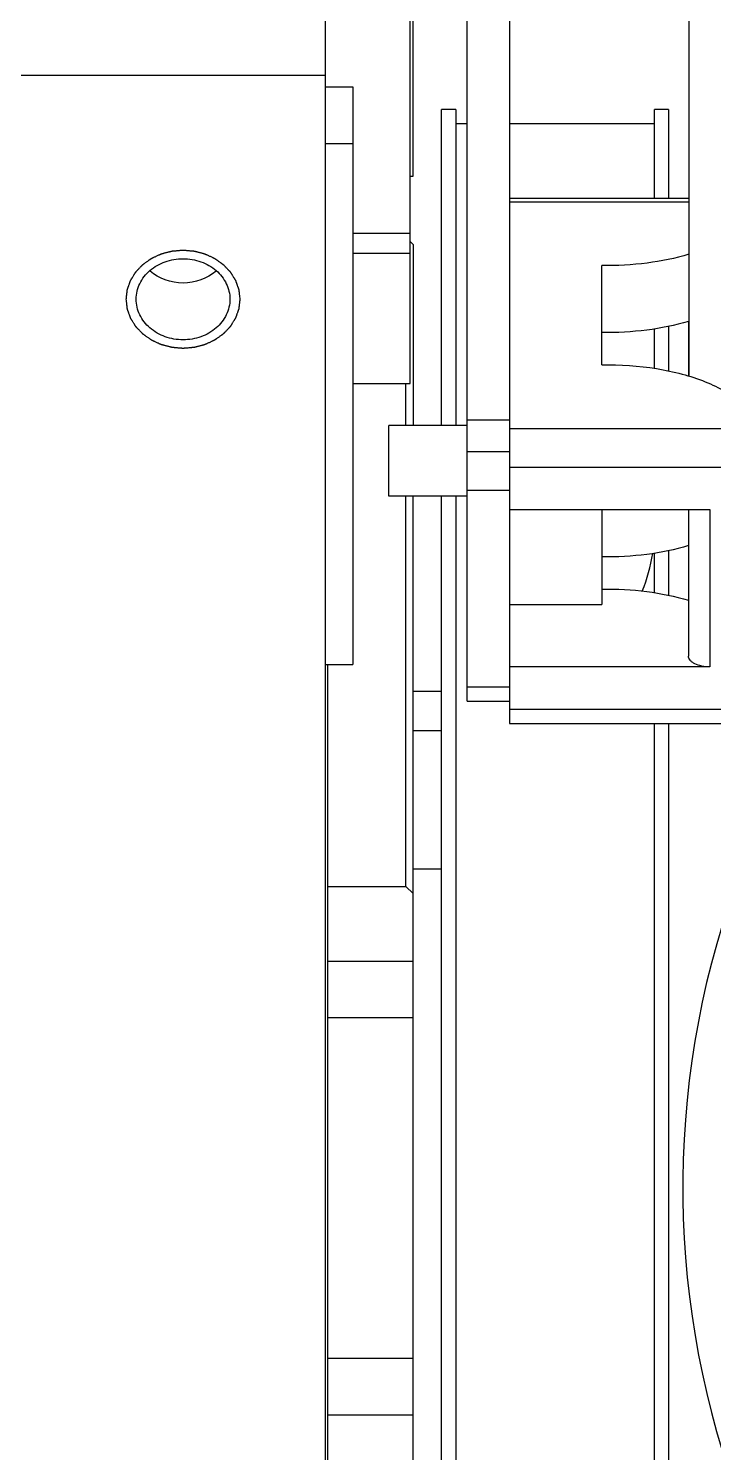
# Model space of a CAD drawing. Header units: millimetres. Extents: x 0 to 841, y 0 to 594.
# Drawn here: x 753.8 to 765.86, y 263.84 to 288.92 of the extents above; entities that cross this region are included whole.
import ezdxf

# ---------------------------------------------------------------- set-up
doc = ezdxf.new("R2010")
doc.units = ezdxf.units.MM
doc.header["$LTSCALE"] = 46.255
doc.layers.get('0').update_dxf_attribs({"linetype": 'CONTINUOUS'})
doc.layers.add('AXIS', color=7, linetype='CONTINUOUS')
doc.layers.add('NOTE', color=7, linetype='CONTINUOUS')
doc.styles.get("Standard").update_dxf_attribs({"font": 'txt', "width": 0.85})
doc.dimstyles.get("Standard").update_dxf_attribs({"dimtxt": 3.5, "dimasz": 3.5, "dimexe": 1.5, "dimexo": 1, "dimtad": 1, "dimtxsty": 'STANDARD', "dimblk": '_FILLED', "dimblk1": '_FILLED', "dimblk2": '_FILLED', "dimcen": 0.09, "dimadec": 0, "dimazin": 0, "dimtol": 1, "dimtp": 0.01, "dimtm": 0.01, "dimtfac": 1, "dimtofl": 0, "dimtmove": 0, "dimatfit": 3, "dimldrblk": '_FILLED', "dimfxl": 1, "dimtolj": 1, "dimarcsym": 0})

# ---------------------------------------------------------------- blocks, each defined once
blk = doc.blocks.new('_FILLED')
at = {"color": 0, "linetype": 'BYBLOCK'}
blk.add_solid([(0, 0), (-1, 0.2143), (-1, -0.2143)], dxfattribs=at)

msp = doc.modelspace()

# ---------------------------------------------------------------- linework, layer by layer
at = {"color": 3, "linetype": 'CONTINUOUS'}
for p, q in [((762.274, 297.445), (762.274, 282.424)), ((759.024, 293.733), (759.024, 258.172)), ((759.024, 288.091), (733.024, 288.091)), ((762.274, 280.864), (762.274, 277.263))]:
    msp.add_line(p, q, dxfattribs=at)
at = {"color": 7, "linetype": 'CONTINUOUS'}
for p, q in [((761.524, 277.075), (761.524, 293.202)), ((760.524, 282.666), (760.524, 292.212)), ((765.429, 291.819), (765.429, 282.799)), ((760.574, 286.323), (760.574, 290.323)), ((759.024, 287.896), (759.511, 287.896)), ((759.511, 287.896), (759.511, 277.717)), ((761.324, 287.495), (761.074, 287.495)), ((761.074, 281.932), (761.074, 287.495)), ((761.324, 287.495), (761.324, 281.932)), ((765.074, 287.495), (764.824, 287.495)), ((764.824, 285.933), (764.824, 287.495)), ((765.074, 287.495), (765.074, 285.933)), ((761.524, 287.245), (761.324, 287.245)), ((764.824, 287.245), (762.274, 287.245)), ((759.024, 286.896), (759.511, 286.896)), ((760.524, 286.323), (760.574, 286.323)), ((762.274, 285.933), (765.429, 285.933)), ((762.274, 285.867), (765.429, 285.867)), ((759.511, 285.318), (760.524, 285.318)), ((759.511, 284.964), (760.524, 284.964)), ((760.574, 285.12), (760.524, 285.17)), ((760.574, 285.12), (760.574, 281.932)), ((763.899, 282.998), (763.899, 284.748)), ((765.424, 283.763), (765.424, 282.801)), ((764.824, 282.933), (764.824, 283.629)), ((765.074, 283.676), (765.074, 282.89)), ((759.511, 282.666), (760.524, 282.666)), ((760.449, 281.932), (760.449, 282.666)), ((762.274, 282.424), (762.274, 280.864)), ((761.524, 281.932), (760.149, 281.932)), ((760.149, 280.682), (760.149, 281.932)), ((762.274, 282.023), (761.524, 282.023)), ((762.274, 281.879), (766.703, 281.879)), ((761.524, 281.472), (762.274, 281.472)), ((762.274, 281.196), (766.749, 281.196)), ((761.524, 280.682), (760.149, 280.682)), ((760.449, 273.812), (760.449, 280.682)), ((760.574, 251.87), (760.574, 280.682)), ((761.074, 249.495), (761.074, 280.682)), ((761.324, 280.682), (761.324, 257.694)), ((761.524, 280.789), (762.274, 280.789)), ((762.274, 280.449), (765.799, 280.449)), ((763.899, 280.449), (763.899, 278.778)), ((765.424, 280.449), (765.424, 277.865)), ((765.799, 280.449), (765.799, 277.678)), ((764.824, 278.985), (764.824, 279.681)), ((765.074, 279.724), (765.074, 278.938)), ((762.274, 278.778), (763.899, 278.778)), ((759.024, 277.717), (759.511, 277.717)), ((759.074, 251.745), (759.074, 277.717)), ((765.799, 277.678), (762.274, 277.678)), ((761.074, 277.245), (760.574, 277.245)), ((761.524, 277.325), (762.274, 277.325)), ((762.274, 277.263), (762.274, 276.681)), ((761.524, 277.075), (762.274, 277.075)), ((762.274, 276.931), (766.749, 276.931)), ((762.274, 276.681), (766.737, 276.681)), ((764.824, 249.495), (764.824, 276.681)), ((765.074, 276.681), (765.074, 249.495)), ((759.074, 273.812), (760.449, 273.812)), ((760.449, 273.812), (760.574, 273.687)), ((759.074, 272.495), (760.574, 272.495)), ((760.574, 271.495), (759.074, 271.495)), ((760.574, 265.495), (759.074, 265.495)), ((760.574, 264.495), (759.074, 264.495))]:
    msp.add_line(p, q, dxfattribs=at)
msp.add_arc((781.074, 268.495), 15.75, 148.4219, 230.5588, dxfattribs=at)
at = {"color": 2, "linetype": 'CONTINUOUS'}
for points in [[(755.524, 284.153), (755.525, 284.167), (755.528, 284.188), (755.531, 284.216), (755.533, 284.237), (755.535, 284.254), (755.537, 284.268), (755.538, 284.279), (755.539, 284.289), (755.54, 284.298), (755.541, 284.305), (755.542, 284.31), (755.542, 284.315), (755.542, 284.318), (755.543, 284.32), (755.543, 284.321), (755.543, 284.322), (755.544, 284.324), (755.545, 284.327), (755.546, 284.331), (755.548, 284.336), (755.55, 284.343), (755.553, 284.351), (755.557, 284.361), (755.56, 284.371), (755.565, 284.385), (755.571, 284.402), (755.577, 284.419), (755.582, 284.432), (755.585, 284.442), (755.589, 284.452), (755.592, 284.461), (755.594, 284.468), (755.596, 284.473), (755.597, 284.477), (755.598, 284.48), (755.599, 284.481), (755.599, 284.483), (755.6, 284.484), (755.601, 284.485), (755.603, 284.488), (755.605, 284.492), (755.608, 284.497), (755.612, 284.503), (755.616, 284.511), (755.622, 284.52), (755.628, 284.529), (755.635, 284.542), (755.645, 284.557), (755.655, 284.573), (755.662, 284.585), (755.668, 284.595), (755.674, 284.604), (755.678, 284.612), (755.682, 284.618), (755.685, 284.623), (755.688, 284.626), (755.689, 284.629), (755.69, 284.631), (755.691, 284.632), (755.692, 284.633), (755.693, 284.634), (755.695, 284.637), (755.699, 284.64), (755.703, 284.644), (755.708, 284.65), (755.714, 284.657), (755.722, 284.665), (755.73, 284.674), (755.741, 284.685), (755.754, 284.698), (755.769, 284.715), (755.783, 284.729), (755.793, 284.74), (755.8, 284.747), (755.805, 284.753), (755.809, 284.757), (755.812, 284.76), (755.814, 284.763), (755.816, 284.764), (755.817, 284.765), (755.818, 284.766), (755.819, 284.767), (755.822, 284.769), (755.826, 284.772), (755.831, 284.775), (755.837, 284.78), (755.845, 284.785), (755.858, 284.794), (755.873, 284.805), (755.892, 284.819), (755.911, 284.832), (755.927, 284.843), (755.939, 284.852), (755.947, 284.858), (755.953, 284.862), (755.958, 284.866), (755.962, 284.868), (755.965, 284.87), (755.966, 284.871), (755.967, 284.872), (755.969, 284.873), (755.971, 284.874), (755.974, 284.875), (755.978, 284.877), (755.984, 284.88), (755.991, 284.883), (756, 284.887), (756.014, 284.894), (756.032, 284.902), (756.053, 284.912), (756.075, 284.922), (756.093, 284.931), (756.107, 284.937), (756.116, 284.941), (756.123, 284.945), (756.129, 284.947), (756.133, 284.949), (756.136, 284.951), (756.138, 284.952), (756.139, 284.952), (756.141, 284.953), (756.143, 284.953), (756.146, 284.954), (756.151, 284.955), (756.157, 284.957), (756.165, 284.959), (756.174, 284.961), (756.19, 284.966), (756.209, 284.971), (756.233, 284.977), (756.256, 284.983), (756.276, 284.988), (756.291, 284.992), (756.301, 284.995), (756.309, 284.997), (756.314, 284.999), (756.319, 285), (756.323, 285.001), (756.325, 285.001), (756.326, 285.002), (756.328, 285.002), (756.33, 285.002), (756.333, 285.002), (756.338, 285.003), (756.345, 285.003), (756.353, 285.004), (756.363, 285.005), (756.38, 285.006), (756.4, 285.008), (756.425, 285.01), (756.45, 285.012), (756.47, 285.014), (756.487, 285.016), (756.497, 285.016), (756.505, 285.017), (756.511, 285.018), (756.517, 285.018), (756.52, 285.018), (756.522, 285.019), (756.524, 285.019), (756.525, 285.019), (756.527, 285.018), (756.531, 285.018), (756.536, 285.018), (756.542, 285.017), (756.55, 285.016), (756.56, 285.016), (756.576, 285.014), (756.597, 285.013), (756.621, 285.01), (756.645, 285.008), (756.665, 285.007), (756.682, 285.005), (756.692, 285.004), (756.7, 285.004), (756.706, 285.003), (756.711, 285.003), (756.714, 285.003), (756.716, 285.002), (756.718, 285.002), (756.719, 285.002), (756.721, 285.001), (756.725, 285), (756.73, 284.999), (756.736, 284.998), (756.743, 284.996), (756.753, 284.993), (756.769, 284.989), (756.788, 284.984), (756.811, 284.978), (756.835, 284.972), (756.854, 284.967), (756.87, 284.963), (756.88, 284.96), (756.887, 284.958), (756.893, 284.956), (756.898, 284.955), (756.901, 284.954), (756.903, 284.954), (756.905, 284.953), (756.906, 284.953), (756.908, 284.952), (756.911, 284.95), (756.916, 284.948), (756.921, 284.946), (756.928, 284.943), (756.937, 284.938), (756.952, 284.932), (756.969, 284.924), (756.991, 284.914), (757.013, 284.904), (757.03, 284.896), (757.045, 284.889), (757.054, 284.885), (757.061, 284.881), (757.066, 284.879), (757.071, 284.877), (757.074, 284.875), (757.076, 284.875), (757.077, 284.874), (757.078, 284.873), (757.08, 284.872), (757.083, 284.87), (757.087, 284.867), (757.092, 284.864), (757.098, 284.859), (757.106, 284.854), (757.119, 284.845), (757.135, 284.833), (757.154, 284.82), (757.17, 284.808), (757.183, 284.799), (757.192, 284.792), (757.202, 284.785), (757.21, 284.78), (757.216, 284.775), (757.221, 284.772), (757.225, 284.769), (757.228, 284.767), (757.23, 284.766), (757.231, 284.765), (757.232, 284.764), (757.233, 284.763), (757.235, 284.76), (757.239, 284.757), (757.242, 284.753), (757.248, 284.747), (757.254, 284.741), (757.262, 284.732), (757.27, 284.724), (757.28, 284.713), (757.293, 284.7), (757.306, 284.686), (757.316, 284.675), (757.324, 284.667), (757.332, 284.659), (757.338, 284.652), (757.343, 284.647), (757.347, 284.643), (757.35, 284.639), (757.353, 284.637), (757.354, 284.635), (757.355, 284.634), (757.355, 284.633), (757.356, 284.632), (757.358, 284.629), (757.361, 284.625), (757.363, 284.62), (757.367, 284.614), (757.372, 284.607), (757.378, 284.597), (757.384, 284.588), (757.391, 284.575), (757.401, 284.56), (757.41, 284.544), (757.418, 284.532), (757.424, 284.523), (757.43, 284.513), (757.434, 284.506), (757.438, 284.499), (757.441, 284.495), (757.444, 284.491), (757.445, 284.488), (757.446, 284.487), (757.447, 284.486), (757.447, 284.484), (757.448, 284.483), (757.449, 284.48), (757.451, 284.475), (757.452, 284.47), (757.455, 284.464), (757.458, 284.455), (757.461, 284.445), (757.465, 284.435), (757.47, 284.422), (757.476, 284.405), (757.481, 284.388), (757.486, 284.374), (757.49, 284.364), (757.493, 284.354), (757.496, 284.346), (757.499, 284.339), (757.5, 284.335), (757.501, 284.331), (757.502, 284.329), (757.503, 284.327), (757.504, 284.325), (757.504, 284.324), (757.504, 284.323), (757.504, 284.321), (757.505, 284.319), (757.505, 284.316), (757.505, 284.312), (757.506, 284.308), (757.507, 284.301), (757.508, 284.292), (757.509, 284.281), (757.51, 284.27), (757.512, 284.256), (757.514, 284.238), (757.516, 284.217), (757.52, 284.188), (757.522, 284.167), (757.524, 284.153)], [(757.524, 284.153), (757.522, 284.139), (757.52, 284.118), (757.517, 284.09), (757.514, 284.069), (757.512, 284.051), (757.511, 284.037), (757.509, 284.027), (757.508, 284.016), (757.507, 284.007), (757.507, 284), (757.506, 283.995), (757.505, 283.991), (757.505, 283.988), (757.505, 283.986), (757.505, 283.984), (757.504, 283.983), (757.504, 283.982), (757.503, 283.979), (757.501, 283.974), (757.499, 283.969), (757.497, 283.963), (757.494, 283.954), (757.491, 283.944), (757.487, 283.934), (757.482, 283.92), (757.477, 283.904), (757.471, 283.887), (757.466, 283.873), (757.462, 283.863), (757.459, 283.853), (757.456, 283.845), (757.454, 283.838), (757.452, 283.833), (757.45, 283.829), (757.449, 283.826), (757.449, 283.824), (757.448, 283.823), (757.448, 283.822), (757.447, 283.82), (757.445, 283.817), (757.443, 283.813), (757.44, 283.809), (757.436, 283.802), (757.431, 283.795), (757.425, 283.785), (757.42, 283.776), (757.412, 283.764), (757.403, 283.748), (757.393, 283.733), (757.385, 283.72), (757.38, 283.711), (757.374, 283.701), (757.369, 283.694), (757.365, 283.687), (757.362, 283.683), (757.36, 283.679), (757.358, 283.676), (757.357, 283.675), (757.357, 283.673), (757.356, 283.672), (757.354, 283.671), (757.352, 283.669), (757.349, 283.665), (757.345, 283.661), (757.34, 283.655), (757.333, 283.648), (757.325, 283.64), (757.317, 283.632), (757.307, 283.621), (757.294, 283.607), (757.278, 283.59), (757.265, 283.576), (757.254, 283.565), (757.248, 283.558), (757.243, 283.553), (757.239, 283.549), (757.235, 283.545), (757.233, 283.543), (757.232, 283.541), (757.231, 283.54), (757.23, 283.539), (757.228, 283.538), (757.225, 283.536), (757.221, 283.534), (757.217, 283.53), (757.21, 283.526), (757.203, 283.52), (757.19, 283.511), (757.174, 283.5), (757.155, 283.487), (757.137, 283.473), (757.121, 283.462), (757.108, 283.453), (757.1, 283.448), (757.094, 283.443), (757.089, 283.44), (757.086, 283.437), (757.083, 283.435), (757.081, 283.434), (757.08, 283.433), (757.079, 283.432), (757.077, 283.432), (757.074, 283.43), (757.069, 283.428), (757.064, 283.426), (757.057, 283.422), (757.048, 283.418), (757.033, 283.411), (757.016, 283.403), (756.994, 283.393), (756.973, 283.383), (756.955, 283.375), (756.94, 283.368), (756.931, 283.364), (756.924, 283.361), (756.919, 283.358), (756.914, 283.356), (756.911, 283.355), (756.909, 283.354), (756.908, 283.353), (756.907, 283.353), (756.905, 283.352), (756.901, 283.351), (756.896, 283.35), (756.891, 283.349), (756.883, 283.346), (756.873, 283.344), (756.858, 283.34), (756.838, 283.335), (756.815, 283.328), (756.791, 283.322), (756.772, 283.317), (756.756, 283.313), (756.747, 283.31), (756.739, 283.308), (756.733, 283.307), (756.728, 283.306), (756.725, 283.305), (756.723, 283.304), (756.721, 283.304), (756.72, 283.304), (756.718, 283.303), (756.714, 283.303), (756.709, 283.303), (756.703, 283.302), (756.695, 283.301), (756.684, 283.301), (756.668, 283.299), (756.647, 283.297), (756.623, 283.295), (756.598, 283.293), (756.577, 283.291), (756.561, 283.29), (756.551, 283.289), (756.542, 283.288), (756.536, 283.288), (756.531, 283.287), (756.527, 283.287), (756.525, 283.287), (756.524, 283.287), (756.522, 283.287), (756.52, 283.287), (756.517, 283.287), (756.512, 283.288), (756.506, 283.288), (756.497, 283.289), (756.487, 283.29), (756.471, 283.291), (756.451, 283.293), (756.427, 283.295), (756.402, 283.297), (756.382, 283.299), (756.366, 283.3), (756.356, 283.301), (756.348, 283.302), (756.342, 283.302), (756.337, 283.303), (756.333, 283.303), (756.331, 283.303), (756.33, 283.303), (756.328, 283.304), (756.326, 283.304), (756.323, 283.305), (756.318, 283.306), (756.312, 283.308), (756.304, 283.31), (756.295, 283.312), (756.279, 283.316), (756.259, 283.321), (756.236, 283.328), (756.213, 283.334), (756.193, 283.339), (756.178, 283.343), (756.168, 283.345), (756.16, 283.347), (756.154, 283.349), (756.15, 283.35), (756.146, 283.351), (756.144, 283.352), (756.143, 283.352), (756.141, 283.353), (756.14, 283.353), (756.136, 283.355), (756.132, 283.357), (756.127, 283.359), (756.119, 283.363), (756.11, 283.367), (756.096, 283.373), (756.078, 283.382), (756.057, 283.392), (756.035, 283.402), (756.017, 283.41), (756.003, 283.416), (755.994, 283.421), (755.987, 283.424), (755.981, 283.426), (755.977, 283.428), (755.974, 283.43), (755.972, 283.431), (755.97, 283.431), (755.969, 283.432), (755.968, 283.433), (755.965, 283.435), (755.961, 283.438), (755.956, 283.442), (755.95, 283.446), (755.942, 283.452), (755.929, 283.461), (755.913, 283.472), (755.894, 283.486), (755.878, 283.497), (755.865, 283.506), (755.855, 283.513), (755.845, 283.52), (755.837, 283.526), (755.831, 283.53), (755.826, 283.533), (755.822, 283.536), (755.819, 283.538), (755.818, 283.539), (755.817, 283.54), (755.816, 283.541), (755.814, 283.543), (755.812, 283.545), (755.809, 283.548), (755.805, 283.553), (755.8, 283.558), (755.793, 283.565), (755.786, 283.573), (755.778, 283.581), (755.768, 283.592), (755.755, 283.606), (755.742, 283.619), (755.732, 283.63), (755.724, 283.638), (755.716, 283.646), (755.71, 283.653), (755.704, 283.659), (755.701, 283.663), (755.697, 283.666), (755.695, 283.669), (755.694, 283.67), (755.693, 283.671), (755.692, 283.672), (755.691, 283.674), (755.689, 283.676), (755.687, 283.68), (755.684, 283.685), (755.68, 283.691), (755.675, 283.699), (755.67, 283.708), (755.664, 283.717), (755.656, 283.73), (755.647, 283.745), (755.637, 283.761), (755.629, 283.773), (755.624, 283.783), (755.618, 283.792), (755.613, 283.8), (755.609, 283.806), (755.606, 283.811), (755.604, 283.814), (755.602, 283.817), (755.601, 283.819), (755.6, 283.82), (755.6, 283.821), (755.6, 283.823), (755.598, 283.826), (755.597, 283.83), (755.595, 283.835), (755.593, 283.842), (755.59, 283.85), (755.586, 283.86), (755.583, 283.87), (755.578, 283.884), (755.572, 283.901), (755.566, 283.918), (755.561, 283.931), (755.558, 283.941), (755.554, 283.951), (755.551, 283.96), (755.549, 283.966), (755.547, 283.971), (755.546, 283.974), (755.545, 283.976), (755.545, 283.979), (755.544, 283.98), (755.543, 283.981), (755.543, 283.983), (755.543, 283.985), (755.543, 283.987), (755.543, 283.99), (755.542, 283.993), (755.542, 283.998), (755.541, 284.005), (755.54, 284.014), (755.539, 284.024), (755.537, 284.035), (755.536, 284.049), (755.534, 284.067), (755.531, 284.088), (755.528, 284.117), (755.525, 284.138), (755.524, 284.153)]]:
    msp.add_open_spline(points, degree=3, knots=[0, 0, 0, 0, 0.015625, 0.023438, 0.03125, 0.039062, 0.042969, 0.046875, 0.050781, 0.054688, 0.056641, 0.058594, 0.060547, 0.061523, 0.062012, 0.0625, 0.062988, 0.063477, 0.064453, 0.066406, 0.068359, 0.070312, 0.074219, 0.078125, 0.082031, 0.085938, 0.09375, 0.101562, 0.105469, 0.109375, 0.113281, 0.117188, 0.119141, 0.121094, 0.123047, 0.124023, 0.124512, 0.125, 0.125488, 0.125977, 0.126953, 0.128906, 0.130859, 0.132812, 0.136719, 0.140625, 0.144531, 0.148438, 0.15625, 0.164062, 0.167969, 0.171875, 0.175781, 0.179688, 0.181641, 0.183594, 0.185547, 0.186523, 0.187012, 0.1875, 0.187988, 0.188477, 0.189453, 0.191406, 0.193359, 0.195312, 0.199219, 0.203125, 0.207031, 0.210938, 0.21875, 0.226562, 0.234375, 0.238281, 0.242188, 0.244141, 0.246094, 0.248047, 0.249023, 0.249512, 0.25, 0.250488, 0.250977, 0.251953, 0.253906, 0.255859, 0.257812, 0.261719, 0.265625, 0.273438, 0.28125, 0.289062, 0.296875, 0.300781, 0.304688, 0.306641, 0.308594, 0.310547, 0.311523, 0.312012, 0.3125, 0.312988, 0.313477, 0.314453, 0.316406, 0.318359, 0.320312, 0.324219, 0.328125, 0.335938, 0.34375, 0.351562, 0.359375, 0.363281, 0.367188, 0.369141, 0.371094, 0.373047, 0.374023, 0.374512, 0.375, 0.375488, 0.375977, 0.376953, 0.378906, 0.380859, 0.382812, 0.386719, 0.390625, 0.398438, 0.40625, 0.414062, 0.421875, 0.425781, 0.429688, 0.431641, 0.433594, 0.435547, 0.436523, 0.437012, 0.4375, 0.437988, 0.438477, 0.439453, 0.441406, 0.443359, 0.445312, 0.449219, 0.453125, 0.460938, 0.46875, 0.476562, 0.484375, 0.488281, 0.492188, 0.494141, 0.496094, 0.498047, 0.499023, 0.499512, 0.5, 0.500488, 0.500977, 0.501953, 0.503906, 0.505859, 0.507812, 0.511719, 0.515625, 0.523438, 0.53125, 0.539062, 0.546875, 0.550781, 0.554688, 0.556641, 0.558594, 0.560547, 0.561523, 0.562012, 0.5625, 0.562988, 0.563477, 0.564453, 0.566406, 0.568359, 0.570312, 0.574219, 0.578125, 0.585938, 0.59375, 0.601562, 0.609375, 0.613281, 0.617188, 0.619141, 0.621094, 0.623047, 0.624023, 0.624512, 0.625, 0.625488, 0.625977, 0.626953, 0.628906, 0.630859, 0.632812, 0.636719, 0.640625, 0.648438, 0.65625, 0.664062, 0.671875, 0.675781, 0.679688, 0.681641, 0.683594, 0.685547, 0.686523, 0.687012, 0.6875, 0.687988, 0.688477, 0.689453, 0.691406, 0.693359, 0.695312, 0.699219, 0.703125, 0.710938, 0.71875, 0.726562, 0.730469, 0.734375, 0.738281, 0.742188, 0.744141, 0.746094, 0.748047, 0.749023, 0.749512, 0.75, 0.750488, 0.750977, 0.751953, 0.753906, 0.755859, 0.757812, 0.761719, 0.765625, 0.769531, 0.773438, 0.78125, 0.789062, 0.792969, 0.796875, 0.800781, 0.804688, 0.806641, 0.808594, 0.810547, 0.811523, 0.812012, 0.8125, 0.812988, 0.813477, 0.814453, 0.816406, 0.818359, 0.820312, 0.824219, 0.828125, 0.832031, 0.835938, 0.84375, 0.851562, 0.855469, 0.859375, 0.863281, 0.867188, 0.869141, 0.871094, 0.873047, 0.874023, 0.874512, 0.875, 0.875488, 0.875977, 0.876953, 0.878906, 0.880859, 0.882812, 0.886719, 0.890625, 0.894531, 0.898438, 0.90625, 0.914062, 0.917969, 0.921875, 0.925781, 0.929688, 0.931641, 0.933594, 0.93457, 0.935547, 0.936523, 0.937012, 0.9375, 0.937988, 0.938477, 0.939453, 0.94043, 0.941406, 0.943359, 0.945312, 0.949219, 0.953125, 0.957031, 0.960938, 0.96875, 0.976562, 0.984375, 1, 1, 1, 1], dxfattribs=at)
at = {"color": 7, "linetype": 'CONTINUOUS'}
for points, knots in [([(765.43, 284.945), (765.19, 284.873), (764.682, 284.769), (764.164, 284.742), (763.899, 284.748)], [0, 0, 0, 0, 0.486043, 1, 1, 1, 1]), ([(765.424, 283.763), (765.185, 283.691), (764.678, 283.589), (764.163, 283.562), (763.899, 283.568)], [0, 0, 0, 0, 0.486189, 1, 1, 1, 1]), ([(763.899, 282.998), (764.221, 283.004), (764.698, 282.973), (765.303, 282.845), (765.709, 282.712), (766.063, 282.546), (766.354, 282.351), (766.573, 282.132), (766.672, 281.963), (766.703, 281.879)], [0, 0, 0, 0, 0.304756, 0.449558, 0.584928, 0.708389, 0.818436, 0.914981, 1, 1, 1, 1]), ([(765.425, 279.813), (765.185, 279.74), (764.679, 279.638), (764.163, 279.611), (763.899, 279.617)], [0, 0, 0, 0, 0.486165, 1, 1, 1, 1]), ([(763.899, 279.047), (764.163, 279.052), (764.678, 279.025), (765.185, 278.923), (765.424, 278.851)], [0, 0, 0, 0, 0.513811, 1, 1, 1, 1]), ([(765.799, 277.678), (765.751, 277.678), (765.66, 277.686), (765.554, 277.719), (765.488, 277.758), (765.452, 277.791), (765.429, 277.827), (765.424, 277.853), (765.424, 277.865)], [0, 0, 0, 0, 0.318385, 0.60155, 0.722109, 0.826864, 0.9177, 1, 1, 1, 1])]:
    msp.add_open_spline(points, degree=3, knots=knots, dxfattribs=at)
at = {"layer": 'AXIS', "color": 7, "linetype": 'CONTINUOUS'}
for p, q in [((765.429, 291.819), (765.429, 282.799)), ((761.074, 276.549), (760.574, 276.549)), ((761.074, 274.112), (760.574, 274.112))]:
    msp.add_line(p, q, dxfattribs=at)
msp.add_arc((761.894, 280.121), 2.933, 337.8024, 351.274, dxfattribs=at)
at = {"layer": 'AXIS', "color": 3, "linetype": 'CONTINUOUS'}
for points in [[(755.699, 284.153), (755.699, 284.246), (755.744, 284.44), (755.932, 284.677), (756.206, 284.832), (756.524, 284.885), (756.842, 284.832), (757.116, 284.677), (757.303, 284.44), (757.349, 284.246), (757.349, 284.153)], [(757.349, 284.153), (757.349, 284.059), (757.303, 283.866), (757.116, 283.629), (756.842, 283.474), (756.524, 283.42), (756.206, 283.474), (755.932, 283.629), (755.744, 283.866), (755.699, 284.059), (755.699, 284.153)]]:
    msp.add_open_spline(points, degree=3, knots=[0, 0, 0, 0, 0.116624, 0.238299, 0.366837, 0.5, 0.633163, 0.761701, 0.883376, 1, 1, 1, 1], dxfattribs=at)
at = {"layer": 'AXIS', "color": 7, "linetype": 'CONTINUOUS'}
msp.add_open_spline([(757.106, 284.646), (756.95, 284.512), (756.524, 284.365), (756.098, 284.512), (755.942, 284.646)], degree=3, dxfattribs=at)

# ---------------------------------------------------------------- leaders
at = {"layer": 'NOTE', "color": 2, "linetype": 'CONTINUOUS'}
msp.add_leader([(743.009, 271.911), (751.559, 221.039), (757.559, 221.039)], dimstyle='STANDARD', override={"dimtad": 0, "dimldrblk": 'DOT'}, dxfattribs=at)

doc.saveas('drawing.dxf')
